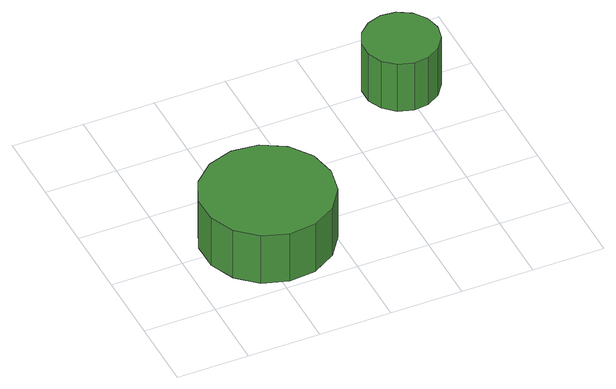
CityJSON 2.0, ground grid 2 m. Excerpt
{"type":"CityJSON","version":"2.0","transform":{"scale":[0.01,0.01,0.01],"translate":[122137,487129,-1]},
"CityObjects":{
"tree1":{"type":"SolitaryVegetationObject","attributes":{"function":"something"},"geometry":[{"type":"MultiSurface","lod":"1","boundaries":[[[0,1,2,3,4,5,6,7,8,9,10,11,12,13,14]],[[15,16,17,18,19,20,21,22,23,24,25,26,27,28,29]],[[0,29,28,1]],[[1,28,27,2]],[[2,27,26,3]],[[3,26,25,4]],[[4,25,24,5]],[[5,24,23,6]],[[6,23,22,7]],[[7,22,21,8]],[[8,21,20,9]],[[9,20,19,10]],[[10,19,18,11]],[[11,18,17,12]],[[12,17,16,13]],[[13,16,15,14]],[[14,15,29,0]]]}]},
"tree2":{"type":"SolitaryVegetationObject","attributes":{"function":"something"},"geometry":[{"type":"MultiSurface","lod":"1","boundaries":[[[30,31,32,33,34,35,36,37,38,39,40,41,42,43,44]],[[45,46,47,48,49,50,51,52,53,54,55,56,57,58,59]],[[30,59,58,31]],[[31,58,57,32]],[[32,57,56,33]],[[33,56,55,34]],[[34,55,54,35]],[[35,54,53,36]],[[36,53,52,37]],[[37,52,51,38]],[[38,51,50,39]],[[39,50,49,40]],[[40,49,48,41]],[[41,48,47,42]],[[42,47,46,43]],[[43,46,45,44]],[[44,45,59,30]]]}]}
},
"vertices":[
[418,200,255],[403,273,255],[359,334,255],[294,371,255],[219,379,255],[148,356,255],[93,306,255],[62,237,255],[62,163,255],[93,94,255],[148,44,255],[219,21,255],[294,29,255],[359,66,255],[403,127,255],[403,127,96],[359,66,96],[294,29,96],[219,21,96],[148,44,96],[93,94,96],[62,163,96],[62,237,96],[93,306,96],[148,356,96],[219,379,96],[294,371,96],[359,334,96],[403,273,96],[418,200,96],
[903,597,255],[894,639,255],[868,674,255],[831,695,255],[789,700,255],[748,686,255],[716,658,255],[698,618,255],[698,575,255],[716,536,255],[748,507,255],[789,494,255],[831,499,255],[868,520,255],[894,555,255],[894,555,97],[868,520,97],[831,499,97],[789,494,97],[748,507,97],[716,536,97],[698,575,97],[698,618,97],[716,658,97],[748,686,97],[789,700,97],[831,695,97],[868,674,97],[894,639,97],[903,597,97]
]}
